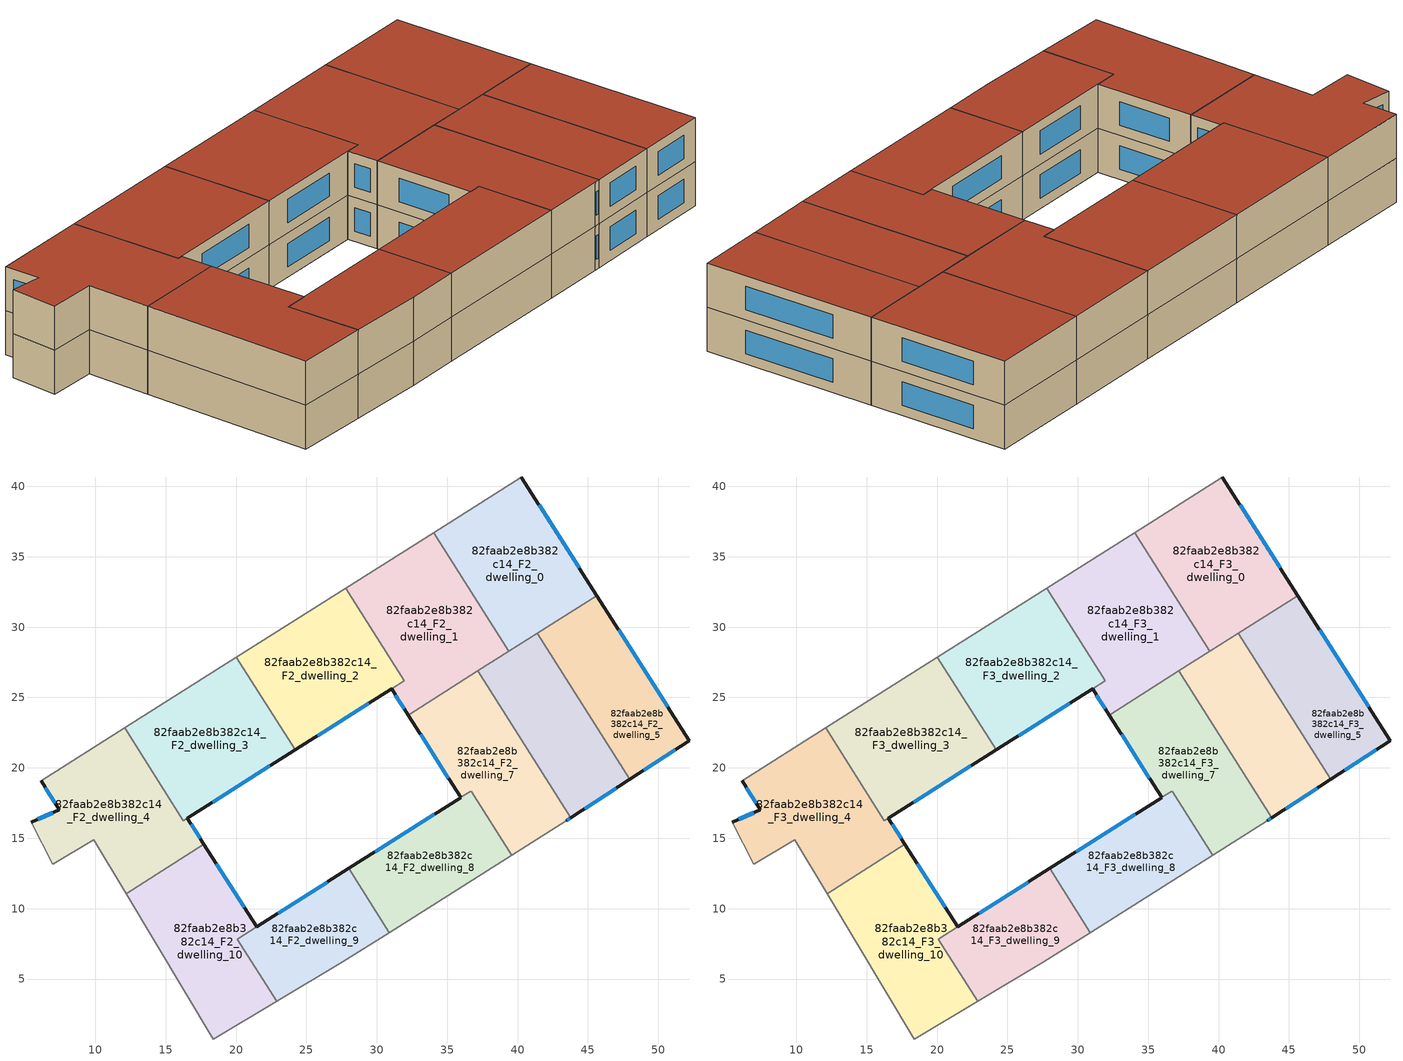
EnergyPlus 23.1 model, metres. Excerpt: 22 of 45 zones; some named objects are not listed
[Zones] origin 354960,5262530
82faab2e8b382c14_F2_dwelling_0
 floor to 82faab2e8b382c14_F1_dwelling_0 (EU_floor_Construction): 40.26,40.66 45.63,32.24 39.37,28.28 34.03,36.72 z6
 wall outside (EU_wall_Construction): 45.63,32.24 40.26,40.66 z6:9
 wall to 82faab2e8b382c14_F2_dwelling_1 (EU_wall_Construction): 34.03,36.72 39.37,28.28 z6:9
 wall adiabatic (EU_wall_Construction): 40.26,40.66 34.03,36.72 z6:9
 wall to 82faab2e8b382c14_F2_dwelling_5 (EU_wall_Construction): 41.4,29.56 45.63,32.24 z6:9
 wall to 82faab2e8b382c14_F2_dwelling_6 (EU_wall_Construction): 39.37,28.28 41.4,29.56 z6:9
 window (EU_Window_Construction): 44.37,34.22 41.52,38.68 z6.7:8.3
82faab2e8b382c14_F2_dwelling_1
 floor to 82faab2e8b382c14_F1_dwelling_1 (EU_floor_Construction): 34.03,36.72 39.37,28.28 32.23,23.75 31.04,25.61 31.95,26.19 27.78,32.76 z6
 wall outside (EU_wall_Construction): 31.04,25.61 32.23,23.75 z6:9
 wall adiabatic (EU_wall_Construction): 34.03,36.72 27.78,32.76 z6:9
 wall to 82faab2e8b382c14_F2_dwelling_2 (EU_wall_Construction): 27.78,32.76 31.95,26.19 31.04,25.61 z6:9
 wall to 82faab2e8b382c14_F2_dwelling_7 (EU_wall_Construction): 32.23,23.75 37.18,26.89 z6:9
 wall to 82faab2e8b382c14_F2_dwelling_6 (EU_wall_Construction): 37.18,26.89 39.37,28.28 z6:9
 window (EU_Window_Construction): 31.32,25.18 31.95,24.19 z6.7:8.3
82faab2e8b382c14_F2_dwelling_10
 floor to 82faab2e8b382c14_F1_dwelling_10 (EU_floor_Construction): 17.72,14.57 21.45,8.71 20.07,7.84 22.87,3.41 18.38,0.74 12.19,11.07 z6
 wall outside (EU_wall_Construction): 21.45,8.71 17.72,14.57 z6:9
 wall to 82faab2e8b382c14_F2_dwelling_9 (EU_wall_Construction): 22.87,3.41 20.07,7.84 21.45,8.71 z6:9
 wall adiabatic (EU_wall_Construction): 12.19,11.07 18.38,0.74 22.87,3.41 z6:9
 wall to 82faab2e8b382c14_F2_dwelling_4 (EU_wall_Construction): 17.72,14.57 12.19,11.07 z6:9
 window (EU_Window_Construction): 20.58,10.09 18.6,13.2 z6.7:8.3
82faab2e8b382c14_F2_dwelling_2
 floor to 82faab2e8b382c14_F1_dwelling_2 (EU_floor_Construction): 27.78,32.76 31.95,26.19 24.19,21.28 20.03,27.86 z6
 wall outside (EU_wall_Construction): 24.19,21.28 31.04,25.61 z6:9
 wall to 82faab2e8b382c14_F2_dwelling_3 (EU_wall_Construction): 20.03,27.86 24.19,21.28 z6:9
 wall adiabatic (EU_wall_Construction): 27.78,32.76 20.03,27.86 z6:9
 window (EU_Window_Construction): 25.8,22.3 29.43,24.6 z6.7:8.3
82faab2e8b382c14_F2_dwelling_3
 floor to 82faab2e8b382c14_F1_dwelling_3 (EU_floor_Construction): 20.03,27.86 24.19,21.28 16.26,16.26 12.1,22.83 z6
 wall outside (EU_wall_Construction): 16.54,16.43 24.19,21.28 z6:9
 wall adiabatic (EU_wall_Construction): 20.03,27.86 12.1,22.83 z6:9
 wall to 82faab2e8b382c14_F2_dwelling_4 (EU_wall_Construction): 12.1,22.83 16.26,16.26 16.53,16.43 z6:9
 window (EU_Window_Construction): 18.34,17.57 22.4,20.14 z6.7:8.3
82faab2e8b382c14_F2_dwelling_4
 floor to 82faab2e8b382c14_F1_dwelling_4 (EU_floor_Construction): 12.1,22.83 16.26,16.26 16.53,16.43 17.72,14.57 12.19,11.07 9.9,14.89 6.97,13.16 5.44,16.13 7.45,17.02 6.15,19.07 z6
 wall outside (EU_wall_Construction): 6.15,19.07 7.45,17.02 5.44,16.13 / 17.72,14.57 16.53,16.43 z6:9
 wall adiabatic (EU_wall_Construction): 5.44,16.13 6.97,13.16 9.9,14.89 12.19,11.07 / 12.1,22.83 6.15,19.07 z6:9
 window (EU_Window_Construction): 6.98,16.81 5.92,16.34 / 6.46,18.59 7.15,17.5 / 17.44,15.01 16.81,15.99 z6.7:8.3
82faab2e8b382c14_F2_dwelling_5
 floor to 82faab2e8b382c14_F1_dwelling_5 (EU_floor_Construction): 45.63,32.24 52.2,21.92 47.98,19.18 41.4,29.56 z6
 wall outside (EU_wall_Construction): 47.98,19.18 52.2,21.92 45.63,32.24 z6:9
 wall to 82faab2e8b382c14_F2_dwelling_6 (EU_wall_Construction): 41.4,29.56 47.98,19.18 z6:9
 window (EU_Window_Construction): 50.66,24.34 47.17,29.81 / 48.97,19.82 51.21,21.28 z6.7:8.3
82faab2e8b382c14_F2_dwelling_6
 floor to 82faab2e8b382c14_F1_dwelling_6 (EU_floor_Construction): 41.4,29.56 47.98,19.18 43.78,16.46 37.18,26.89 z6
 wall outside (EU_wall_Construction): 43.78,16.46 47.98,19.18 z6:9
 wall to 82faab2e8b382c14_F2_dwelling_7 (EU_wall_Construction): 37.18,26.89 43.78,16.46 z6:9
 window (EU_Window_Construction): 44.77,17.1 46.99,18.54 z6.7:8.3
82faab2e8b382c14_F2_dwelling_7
 floor to 82faab2e8b382c14_F1_dwelling_7 (EU_floor_Construction): 37.18,26.89 43.78,16.46 43.44,16.24 39.57,13.8 36.69,18.36 35.96,17.9 32.23,23.75 z6
 wall outside (EU_wall_Construction): 32.23,23.75 35.96,17.9 / 43.44,16.24 43.78,16.46 z6:9
 wall adiabatic (EU_wall_Construction): 39.57,13.8 43.44,16.24 z6:9
 wall to 82faab2e8b382c14_F2_dwelling_8 (EU_wall_Construction): 36.69,18.35 39.57,13.8 / 35.96,17.9 36.69,18.36 z6:9
 window (EU_Window_Construction): 33.1,22.38 35.08,19.27 / 43.52,16.3 43.7,16.41 z6.7:8.3
82faab2e8b382c14_F2_dwelling_8
 floor to 82faab2e8b382c14_F1_dwelling_8 (EU_floor_Construction): 36.69,18.35 39.57,13.8 30.89,8.3 28,12.86 z6
 wall outside (EU_wall_Construction): 35.96,17.89 28,12.86 z6:9
 wall adiabatic (EU_wall_Construction): 30.89,8.3 39.57,13.8 z6:9
 wall to 82faab2e8b382c14_F2_dwelling_9 (EU_wall_Construction): 28,12.86 30.89,8.3 z6:9
 window (EU_Window_Construction): 34.09,16.71 29.87,14.04 z6.7:8.3
82faab2e8b382c14_F2_dwelling_9
 floor to 82faab2e8b382c14_F1_dwelling_9 (EU_floor_Construction): 28,12.86 30.89,8.3 27.59,6.22 22.87,3.41 20.07,7.84 z6
 wall outside (EU_wall_Construction): 28,12.86 21.45,8.72 z6:9
 wall adiabatic (EU_wall_Construction): 22.87,3.41 27.59,6.22 30.89,8.3 z6:9
 window (EU_Window_Construction): 26.46,11.89 22.99,9.69 z6.7:8.3
82faab2e8b382c14_F3_dwelling_0
 floor to 82faab2e8b382c14_F2_dwelling_0 (EU_floor_Construction): 40.26,40.66 45.63,32.24 39.37,28.28 34.03,36.72 z9
 wall outside (EU_wall_Construction): 45.63,32.24 40.26,40.66 z9:12
 wall to 82faab2e8b382c14_F3_dwelling_1 (EU_wall_Construction): 34.03,36.72 39.37,28.28 z9:12
 wall adiabatic (EU_wall_Construction): 40.26,40.66 34.03,36.72 z9:12
 wall to 82faab2e8b382c14_F3_dwelling_5 (EU_wall_Construction): 41.4,29.56 45.63,32.24 z9:12
 wall to 82faab2e8b382c14_F3_dwelling_6 (EU_wall_Construction): 39.37,28.28 41.4,29.56 z9:12
 window (EU_Window_Construction): 44.37,34.22 41.52,38.68 z9.7:11.3
 roof outside (EU_roof_Construction): 45.63,32.24 40.26,40.66 34.03,36.72 39.37,28.28 z12
82faab2e8b382c14_F3_dwelling_1
 floor to 82faab2e8b382c14_F2_dwelling_1 (EU_floor_Construction): 34.03,36.72 39.37,28.28 32.23,23.75 31.04,25.61 31.95,26.19 27.78,32.76 z9
 wall outside (EU_wall_Construction): 31.04,25.61 32.23,23.75 z9:12
 wall adiabatic (EU_wall_Construction): 34.03,36.72 27.78,32.76 z9:12
 wall to 82faab2e8b382c14_F3_dwelling_2 (EU_wall_Construction): 27.78,32.76 31.95,26.19 31.04,25.61 z9:12
 wall to 82faab2e8b382c14_F3_dwelling_7 (EU_wall_Construction): 32.23,23.75 37.18,26.89 z9:12
 wall to 82faab2e8b382c14_F3_dwelling_6 (EU_wall_Construction): 37.18,26.89 39.37,28.28 z9:12
 window (EU_Window_Construction): 31.32,25.18 31.95,24.19 z9.7:11.3
 roof outside (EU_roof_Construction): 39.37,28.28 34.03,36.72 27.78,32.76 31.95,26.19 31.04,25.61 32.23,23.75 z12
82faab2e8b382c14_F3_dwelling_10
 floor to 82faab2e8b382c14_F2_dwelling_10 (EU_floor_Construction): 17.72,14.57 21.45,8.71 20.07,7.84 22.87,3.41 18.38,0.74 12.19,11.07 z9
 wall outside (EU_wall_Construction): 21.45,8.71 17.72,14.57 z9:12
 wall to 82faab2e8b382c14_F3_dwelling_9 (EU_wall_Construction): 22.87,3.41 20.07,7.84 21.45,8.71 z9:12
 wall adiabatic (EU_wall_Construction): 12.19,11.07 18.38,0.74 22.87,3.41 z9:12
 wall to 82faab2e8b382c14_F3_dwelling_4 (EU_wall_Construction): 17.72,14.57 12.19,11.07 z9:12
 window (EU_Window_Construction): 20.58,10.09 18.6,13.2 z9.7:11.3
 roof outside (EU_roof_Construction): 22.87,3.41 20.07,7.84 21.45,8.71 17.72,14.57 12.19,11.07 18.38,0.74 z12
82faab2e8b382c14_F3_dwelling_2
 floor to 82faab2e8b382c14_F2_dwelling_2 (EU_floor_Construction): 27.78,32.76 31.95,26.19 24.19,21.28 20.03,27.86 z9
 wall outside (EU_wall_Construction): 24.19,21.28 31.04,25.61 z9:12
 wall to 82faab2e8b382c14_F3_dwelling_3 (EU_wall_Construction): 20.03,27.86 24.19,21.28 z9:12
 wall adiabatic (EU_wall_Construction): 27.78,32.76 20.03,27.86 z9:12
 window (EU_Window_Construction): 25.8,22.3 29.43,24.6 z9.7:11.3
 roof outside (EU_roof_Construction): 31.95,26.19 27.78,32.76 20.03,27.86 24.19,21.28 z12
82faab2e8b382c14_F3_dwelling_3
 floor to 82faab2e8b382c14_F2_dwelling_3 (EU_floor_Construction): 20.03,27.86 24.19,21.28 16.26,16.26 12.1,22.83 z9
 wall outside (EU_wall_Construction): 16.54,16.43 24.19,21.28 z9:12
 wall adiabatic (EU_wall_Construction): 20.03,27.86 12.1,22.83 z9:12
 wall to 82faab2e8b382c14_F3_dwelling_4 (EU_wall_Construction): 12.1,22.83 16.26,16.26 16.53,16.43 z9:12
 window (EU_Window_Construction): 18.34,17.57 22.4,20.14 z9.7:11.3
 roof outside (EU_roof_Construction): 24.19,21.28 20.03,27.86 12.1,22.83 16.26,16.26 z12
82faab2e8b382c14_F3_dwelling_4
 floor to 82faab2e8b382c14_F2_dwelling_4 (EU_floor_Construction): 12.1,22.83 16.26,16.26 16.53,16.43 17.72,14.57 12.19,11.07 9.9,14.89 6.97,13.16 5.44,16.13 7.45,17.02 6.15,19.07 z9
 wall outside (EU_wall_Construction): 6.15,19.07 7.45,17.02 5.44,16.13 / 17.72,14.57 16.53,16.43 z9:12
 wall adiabatic (EU_wall_Construction): 5.44,16.13 6.97,13.16 9.9,14.89 12.19,11.07 / 12.1,22.83 6.15,19.07 z9:12
 window (EU_Window_Construction): 6.98,16.81 5.92,16.34 / 6.46,18.59 7.15,17.5 / 17.44,15.01 16.81,15.99 z9.7:11.3
 roof outside (EU_roof_Construction): 17.72,14.57 16.53,16.43 16.26,16.26 12.1,22.83 6.15,19.07 7.45,17.02 5.44,16.13 6.97,13.16 9.9,14.89 12.19,11.07 z12
82faab2e8b382c14_F3_dwelling_5
 floor to 82faab2e8b382c14_F2_dwelling_5 (EU_floor_Construction): 45.63,32.24 52.2,21.92 47.98,19.18 41.4,29.56 z9
 wall outside (EU_wall_Construction): 47.98,19.18 52.2,21.92 45.63,32.24 z9:12
 wall to 82faab2e8b382c14_F3_dwelling_6 (EU_wall_Construction): 41.4,29.56 47.98,19.18 z9:12
 window (EU_Window_Construction): 50.66,24.34 47.17,29.81 / 48.97,19.82 51.21,21.28 z9.7:11.3
 roof outside (EU_roof_Construction): 52.2,21.92 45.63,32.24 41.4,29.56 47.98,19.18 z12
82faab2e8b382c14_F3_dwelling_6
 floor to 82faab2e8b382c14_F2_dwelling_6 (EU_floor_Construction): 41.4,29.56 47.98,19.18 43.78,16.46 37.18,26.89 z9
 wall outside (EU_wall_Construction): 43.78,16.46 47.98,19.18 z9:12
 wall to 82faab2e8b382c14_F3_dwelling_7 (EU_wall_Construction): 37.18,26.89 43.78,16.46 z9:12
 window (EU_Window_Construction): 44.77,17.1 46.99,18.54 z9.7:11.3
 roof outside (EU_roof_Construction): 47.98,19.18 41.4,29.56 37.18,26.89 43.78,16.46 z12
82faab2e8b382c14_F3_dwelling_7
 floor to 82faab2e8b382c14_F2_dwelling_7 (EU_floor_Construction): 37.18,26.89 43.78,16.46 43.44,16.24 39.57,13.8 36.69,18.36 35.96,17.9 32.23,23.75 z9
 wall outside (EU_wall_Construction): 32.23,23.75 35.96,17.9 / 43.44,16.24 43.78,16.46 z9:12
 wall adiabatic (EU_wall_Construction): 39.57,13.8 43.44,16.24 z9:12
 wall to 82faab2e8b382c14_F3_dwelling_8 (EU_wall_Construction): 36.69,18.35 39.57,13.8 / 35.96,17.9 36.69,18.36 z9:12
 window (EU_Window_Construction): 33.1,22.38 35.08,19.27 / 43.52,16.3 43.7,16.41 z9.7:11.3
 roof outside (EU_roof_Construction): 43.44,16.24 43.78,16.46 37.18,26.89 32.23,23.75 35.96,17.9 36.69,18.36 39.57,13.8 z12
82faab2e8b382c14_F3_dwelling_8
 floor to 82faab2e8b382c14_F2_dwelling_8 (EU_floor_Construction): 36.69,18.35 39.57,13.8 30.89,8.3 28,12.86 z9
 wall outside (EU_wall_Construction): 35.96,17.89 28,12.86 z9:12
 wall adiabatic (EU_wall_Construction): 30.89,8.3 39.57,13.8 z9:12
 wall to 82faab2e8b382c14_F3_dwelling_9 (EU_wall_Construction): 28,12.86 30.89,8.3 z9:12
 window (EU_Window_Construction): 34.09,16.71 29.87,14.04 z9.7:11.3
 roof outside (EU_roof_Construction): 39.57,13.8 36.69,18.35 28,12.86 30.89,8.3 z12
82faab2e8b382c14_F3_dwelling_9
 floor to 82faab2e8b382c14_F2_dwelling_9 (EU_floor_Construction): 28,12.86 30.89,8.3 27.59,6.22 22.87,3.41 20.07,7.84 z9
 wall outside (EU_wall_Construction): 28,12.86 21.45,8.72 z9:12
 wall adiabatic (EU_wall_Construction): 22.87,3.41 27.59,6.22 30.89,8.3 z9:12
 window (EU_Window_Construction): 26.46,11.89 22.99,9.69 z9.7:11.3
 roof outside (EU_roof_Construction): 27.59,6.22 30.89,8.3 28,12.86 20.07,7.84 22.87,3.41 z12
[Building]
EU S2 Campaign: North Axis=0; Terrain=City; Solar Distribution=FullExterior
[Site:Location]
Budapest.Ferenc.Liszt.Intl.AP: Latitude=47.437; Longitude=19.256; Time Zone=1; Elevation=185
[SizingPeriod:WeatherFileDays]
AnnualSizingPeriod: Begin Month=1; Begin Day of Month=1; End Month=12; End Day of Month=31; Day of Week for Start Day=Monday; Use Weather File Daylight Saving Period=No; Use Weather File Rain and Snow Indicators=No
[MATERIAL]
EU_InternalMass_Material: Roughness=MediumRough; Thickness=0.1; Conductivity=1; Density=1800; Specific Heat=900; Thermal Absorptance=0.9; Solar Absorptance=0.7; Visible Absorptance=0.7
[MATERIAL:NOMASS] Roughness=MediumRough; Thermal Absorptance=0.9; Solar Absorptance=0.7; Visible Absorptance=0.7
Name | Thermal Resistance
EU_wall_NoMass | 0.832559
EU_roof_NoMass | 1.39638
EU_floor_NoMass | 0.872794
[WINDOWMATERIAL:SIMPLEGLAZINGSYSTEM]
EU_Window_SimpleGlazing: UFactor=2.79869; Solar Heat Gain Coefficient=0.75; Visible Transmittance=0.75
[CONSTRUCTION]
EU_wall_Construction: EU_wall_NoMass
EU_roof_Construction: EU_roof_NoMass
EU_floor_Construction: EU_floor_NoMass
EU_Window_Construction: EU_Window_SimpleGlazing
EU_InternalMass_Construction: EU_InternalMass_Material
[ZONE] Type=1; Multiplier=1; Ceiling Height=autocalculate; Floor Area=autocalculate; Part of Total Floor Area=Yes
Name | Volume
82faab2e8b382c14_F2_dwelling_0; 82faab2e8b382c14_F3_dwelling_0 | 221.443
82faab2e8b382c14_F2_dwelling_1; 82faab2e8b382c14_F3_dwelling_1 | 228.535
82faab2e8b382c14_F2_dwelling_10; 82faab2e8b382c14_F3_dwelling_10 | 218.43
82faab2e8b382c14_F2_dwelling_2; 82faab2e8b382c14_F3_dwelling_2 | 214.361
82faab2e8b382c14_F2_dwelling_3; 82faab2e8b382c14_F3_dwelling_3 | 219.269
82faab2e8b382c14_F2_dwelling_4; 82faab2e8b382c14_F3_dwelling_4 | 223.629
82faab2e8b382c14_F2_dwelling_5; 82faab2e8b382c14_F3_dwelling_5 | 184.542
82faab2e8b382c14_F2_dwelling_6; 82faab2e8b382c14_F3_dwelling_6 | 184.541
82faab2e8b382c14_F2_dwelling_7; 82faab2e8b382c14_F3_dwelling_7 | 202.703
82faab2e8b382c14_F2_dwelling_8; 82faab2e8b382c14_F3_dwelling_8 | 166.301
82faab2e8b382c14_F2_dwelling_9; 82faab2e8b382c14_F3_dwelling_9 | 150.679
[INTERNALMASS] Construction=EU_InternalMass_Construction
Name | Zone or ZoneList | Surface Area
82faab2e8b382c14_F2_dwelling_0_EU_InternalMass | 82faab2e8b382c14_F2_dwelling_0 | 73.8142
82faab2e8b382c14_F2_dwelling_1_EU_InternalMass | 82faab2e8b382c14_F2_dwelling_1 | 76.1799
82faab2e8b382c14_F2_dwelling_2_EU_InternalMass | 82faab2e8b382c14_F2_dwelling_2 | 71.4554
82faab2e8b382c14_F2_dwelling_3_EU_InternalMass | 82faab2e8b382c14_F2_dwelling_3 | 73.0895
82faab2e8b382c14_F2_dwelling_4_EU_InternalMass | 82faab2e8b382c14_F2_dwelling_4 | 74.5431
82faab2e8b382c14_F2_dwelling_5_EU_InternalMass | 82faab2e8b382c14_F2_dwelling_5 | 61.5141
82faab2e8b382c14_F2_dwelling_6_EU_InternalMass | 82faab2e8b382c14_F2_dwelling_6 | 61.5139
82faab2e8b382c14_F2_dwelling_7_EU_InternalMass | 82faab2e8b382c14_F2_dwelling_7 | 67.5689
82faab2e8b382c14_F2_dwelling_8_EU_InternalMass | 82faab2e8b382c14_F2_dwelling_8 | 55.4576
82faab2e8b382c14_F2_dwelling_9_EU_InternalMass | 82faab2e8b382c14_F2_dwelling_9 | 50.2241
82faab2e8b382c14_F2_dwelling_10_EU_InternalMass | 82faab2e8b382c14_F2_dwelling_10 | 72.8101
82faab2e8b382c14_F3_dwelling_0_EU_InternalMass | 82faab2e8b382c14_F3_dwelling_0 | 73.8142
82faab2e8b382c14_F3_dwelling_1_EU_InternalMass | 82faab2e8b382c14_F3_dwelling_1 | 76.1799
82faab2e8b382c14_F3_dwelling_2_EU_InternalMass | 82faab2e8b382c14_F3_dwelling_2 | 71.4554
82faab2e8b382c14_F3_dwelling_3_EU_InternalMass | 82faab2e8b382c14_F3_dwelling_3 | 73.0895
82faab2e8b382c14_F3_dwelling_4_EU_InternalMass | 82faab2e8b382c14_F3_dwelling_4 | 74.5431
82faab2e8b382c14_F3_dwelling_5_EU_InternalMass | 82faab2e8b382c14_F3_dwelling_5 | 61.5141
82faab2e8b382c14_F3_dwelling_6_EU_InternalMass | 82faab2e8b382c14_F3_dwelling_6 | 61.5139
82faab2e8b382c14_F3_dwelling_7_EU_InternalMass | 82faab2e8b382c14_F3_dwelling_7 | 67.5689
82faab2e8b382c14_F3_dwelling_8_EU_InternalMass | 82faab2e8b382c14_F3_dwelling_8 | 55.4576
82faab2e8b382c14_F3_dwelling_9_EU_InternalMass | 82faab2e8b382c14_F3_dwelling_9 | 50.2241
82faab2e8b382c14_F3_dwelling_10_EU_InternalMass | 82faab2e8b382c14_F3_dwelling_10 | 72.8101
[OTHEREQUIPMENT] Fuel Type=Electricity; Design Level Calculation Method=Watts/Area; Power per Zone Floor Area=1; Fraction Latent=0; Fraction Radiant=0; Fraction Lost=0; Carbon Dioxide Generation Rate=0; EndUse Subcategory=EU_Step8_InternalGains
Name | Zone or ZoneList or Space or SpaceList | Schedule
EU_Step8_InternalGain_82faab2e8b382c14_F2_dwelling_0_f000 | 82faab2e8b382c14_F2_dwelling_0 | EU_Step8_GainSchedule_82faab2e8b382c14_F2_dwelling_0_f000
EU_Step8_InternalGain_82faab2e8b382c14_F2_dwelling_1_f000 | 82faab2e8b382c14_F2_dwelling_1 | EU_Step8_GainSchedule_82faab2e8b382c14_F2_dwelling_1_f000
EU_Step8_InternalGain_82faab2e8b382c14_F2_dwelling_2_f000 | 82faab2e8b382c14_F2_dwelling_2 | EU_Step8_GainSchedule_82faab2e8b382c14_F2_dwelling_2_f000
EU_Step8_InternalGain_82faab2e8b382c14_F2_dwelling_3_f000 | 82faab2e8b382c14_F2_dwelling_3 | EU_Step8_GainSchedule_82faab2e8b382c14_F2_dwelling_3_f000
EU_Step8_InternalGain_82faab2e8b382c14_F2_dwelling_4_f000 | 82faab2e8b382c14_F2_dwelling_4 | EU_Step8_GainSchedule_82faab2e8b382c14_F2_dwelling_4_f000
EU_Step8_InternalGain_82faab2e8b382c14_F2_dwelling_5_f000 | 82faab2e8b382c14_F2_dwelling_5 | EU_Step8_GainSchedule_82faab2e8b382c14_F2_dwelling_5_f000
EU_Step8_InternalGain_82faab2e8b382c14_F2_dwelling_6_f000 | 82faab2e8b382c14_F2_dwelling_6 | EU_Step8_GainSchedule_82faab2e8b382c14_F2_dwelling_6_f000
EU_Step8_InternalGain_82faab2e8b382c14_F2_dwelling_7_f000 | 82faab2e8b382c14_F2_dwelling_7 | EU_Step8_GainSchedule_82faab2e8b382c14_F2_dwelling_7_f000
EU_Step8_InternalGain_82faab2e8b382c14_F2_dwelling_8_f000 | 82faab2e8b382c14_F2_dwelling_8 | EU_Step8_GainSchedule_82faab2e8b382c14_F2_dwelling_8_f000
EU_Step8_InternalGain_82faab2e8b382c14_F2_dwelling_9_f000 | 82faab2e8b382c14_F2_dwelling_9 | EU_Step8_GainSchedule_82faab2e8b382c14_F2_dwelling_9_f000
EU_Step8_InternalGain_82faab2e8b382c14_F2_dwelling_10_f000 | 82faab2e8b382c14_F2_dwelling_10 | EU_Step8_GainSchedule_82faab2e8b382c14_F2_dwelling_10_f000
EU_Step8_InternalGain_82faab2e8b382c14_F3_dwelling_0_f000 | 82faab2e8b382c14_F3_dwelling_0 | EU_Step8_GainSchedule_82faab2e8b382c14_F3_dwelling_0_f000
EU_Step8_InternalGain_82faab2e8b382c14_F3_dwelling_1_f000 | 82faab2e8b382c14_F3_dwelling_1 | EU_Step8_GainSchedule_82faab2e8b382c14_F3_dwelling_1_f000
EU_Step8_InternalGain_82faab2e8b382c14_F3_dwelling_2_f000 | 82faab2e8b382c14_F3_dwelling_2 | EU_Step8_GainSchedule_82faab2e8b382c14_F3_dwelling_2_f000
EU_Step8_InternalGain_82faab2e8b382c14_F3_dwelling_3_f000 | 82faab2e8b382c14_F3_dwelling_3 | EU_Step8_GainSchedule_82faab2e8b382c14_F3_dwelling_3_f000
EU_Step8_InternalGain_82faab2e8b382c14_F3_dwelling_4_f000 | 82faab2e8b382c14_F3_dwelling_4 | EU_Step8_GainSchedule_82faab2e8b382c14_F3_dwelling_4_f000
EU_Step8_InternalGain_82faab2e8b382c14_F3_dwelling_5_f000 | 82faab2e8b382c14_F3_dwelling_5 | EU_Step8_GainSchedule_82faab2e8b382c14_F3_dwelling_5_f000
EU_Step8_InternalGain_82faab2e8b382c14_F3_dwelling_6_f000 | 82faab2e8b382c14_F3_dwelling_6 | EU_Step8_GainSchedule_82faab2e8b382c14_F3_dwelling_6_f000
EU_Step8_InternalGain_82faab2e8b382c14_F3_dwelling_7_f000 | 82faab2e8b382c14_F3_dwelling_7 | EU_Step8_GainSchedule_82faab2e8b382c14_F3_dwelling_7_f000
EU_Step8_InternalGain_82faab2e8b382c14_F3_dwelling_8_f000 | 82faab2e8b382c14_F3_dwelling_8 | EU_Step8_GainSchedule_82faab2e8b382c14_F3_dwelling_8_f000
EU_Step8_InternalGain_82faab2e8b382c14_F3_dwelling_9_f000 | 82faab2e8b382c14_F3_dwelling_9 | EU_Step8_GainSchedule_82faab2e8b382c14_F3_dwelling_9_f000
EU_Step8_InternalGain_82faab2e8b382c14_F3_dwelling_10_f000 | 82faab2e8b382c14_F3_dwelling_10 | EU_Step8_GainSchedule_82faab2e8b382c14_F3_dwelling_10_f000
[ZONEVENTILATION:DESIGNFLOWRATE] Schedule=EU_AlwaysOn; Design Flow Rate Calculation Method=AirChanges/Hour; Air Changes per Hour=0.475469; Ventilation Type=Natural; Fan Pressure Rise=0; Fan Total Efficiency=1; Constant Term Coefficient=1; Temperature Term Coefficient=0; Velocity Term Coefficient=0; Velocity Squared Term Coefficient=0; Minimum Indoor Temperature=-100; Maximum Indoor Temperature=100; Delta Temperature=-100; Minimum Outdoor Temperature=-100; Maximum Outdoor Temperature=100; Maximum Wind Speed=40
Name | Zone or ZoneList or Space or SpaceList
EU_ConstantAir_82faab2e8b382c14_F2_dwelling_0 | 82faab2e8b382c14_F2_dwelling_0
EU_ConstantAir_82faab2e8b382c14_F2_dwelling_1 | 82faab2e8b382c14_F2_dwelling_1
EU_ConstantAir_82faab2e8b382c14_F2_dwelling_2 | 82faab2e8b382c14_F2_dwelling_2
EU_ConstantAir_82faab2e8b382c14_F2_dwelling_3 | 82faab2e8b382c14_F2_dwelling_3
EU_ConstantAir_82faab2e8b382c14_F2_dwelling_4 | 82faab2e8b382c14_F2_dwelling_4
EU_ConstantAir_82faab2e8b382c14_F2_dwelling_5 | 82faab2e8b382c14_F2_dwelling_5
EU_ConstantAir_82faab2e8b382c14_F2_dwelling_6 | 82faab2e8b382c14_F2_dwelling_6
EU_ConstantAir_82faab2e8b382c14_F2_dwelling_7 | 82faab2e8b382c14_F2_dwelling_7
EU_ConstantAir_82faab2e8b382c14_F2_dwelling_8 | 82faab2e8b382c14_F2_dwelling_8
EU_ConstantAir_82faab2e8b382c14_F2_dwelling_9 | 82faab2e8b382c14_F2_dwelling_9
EU_ConstantAir_82faab2e8b382c14_F2_dwelling_10 | 82faab2e8b382c14_F2_dwelling_10
EU_ConstantAir_82faab2e8b382c14_F3_dwelling_0 | 82faab2e8b382c14_F3_dwelling_0
EU_ConstantAir_82faab2e8b382c14_F3_dwelling_1 | 82faab2e8b382c14_F3_dwelling_1
EU_ConstantAir_82faab2e8b382c14_F3_dwelling_2 | 82faab2e8b382c14_F3_dwelling_2
EU_ConstantAir_82faab2e8b382c14_F3_dwelling_3 | 82faab2e8b382c14_F3_dwelling_3
EU_ConstantAir_82faab2e8b382c14_F3_dwelling_4 | 82faab2e8b382c14_F3_dwelling_4
EU_ConstantAir_82faab2e8b382c14_F3_dwelling_5 | 82faab2e8b382c14_F3_dwelling_5
EU_ConstantAir_82faab2e8b382c14_F3_dwelling_6 | 82faab2e8b382c14_F3_dwelling_6
EU_ConstantAir_82faab2e8b382c14_F3_dwelling_7 | 82faab2e8b382c14_F3_dwelling_7
EU_ConstantAir_82faab2e8b382c14_F3_dwelling_8 | 82faab2e8b382c14_F3_dwelling_8
EU_ConstantAir_82faab2e8b382c14_F3_dwelling_9 | 82faab2e8b382c14_F3_dwelling_9
EU_ConstantAir_82faab2e8b382c14_F3_dwelling_10 | 82faab2e8b382c14_F3_dwelling_10
[HVACTEMPLATE:ZONE:IDEALLOADSAIRSYSTEM] System Availability Schedule=EU_AlwaysOn; Maximum Heating Supply Air Temperature=50; Minimum Cooling Supply Air Temperature=13; Maximum Heating Supply Air Humidity Ratio=0.0156; Minimum Cooling Supply Air Humidity Ratio=0.0077; Heating Limit=NoLimit; Cooling Limit=NoLimit; Heating Availability Schedule=EU_AlwaysOn; Cooling Availability Schedule=EU_CoolingOff; Dehumidification Control Type=ConstantSensibleHeatRatio; Cooling Sensible Heat Ratio=0.7; Dehumidification Setpoint=60; Humidification Control Type=None; Humidification Setpoint=30; Outdoor Air Method=None; Outdoor Air Flow Rate per Person=0.00944; Outdoor Air Flow Rate per Zone Floor Area=0; Outdoor Air Flow Rate per Zone=0; Demand Controlled Ventilation Type=None; Outdoor Air Economizer Type=NoEconomizer; Heat Recovery Type=None; Sensible Heat Recovery Effectiveness=0.7; Latent Heat Recovery Effectiveness=0.65
Name | Template Thermostat
82faab2e8b382c14_F2_dwelling_0 | EU_HeatOnly_82faab2e8b382c14_F2_dwelling_0
82faab2e8b382c14_F2_dwelling_1 | EU_HeatOnly_82faab2e8b382c14_F2_dwelling_1
82faab2e8b382c14_F2_dwelling_2 | EU_HeatOnly_82faab2e8b382c14_F2_dwelling_2
82faab2e8b382c14_F2_dwelling_3 | EU_HeatOnly_82faab2e8b382c14_F2_dwelling_3
82faab2e8b382c14_F2_dwelling_4 | EU_HeatOnly_82faab2e8b382c14_F2_dwelling_4
82faab2e8b382c14_F2_dwelling_5 | EU_HeatOnly_82faab2e8b382c14_F2_dwelling_5
82faab2e8b382c14_F2_dwelling_6 | EU_HeatOnly_82faab2e8b382c14_F2_dwelling_6
82faab2e8b382c14_F2_dwelling_7 | EU_HeatOnly_82faab2e8b382c14_F2_dwelling_7
82faab2e8b382c14_F2_dwelling_8 | EU_HeatOnly_82faab2e8b382c14_F2_dwelling_8
82faab2e8b382c14_F2_dwelling_9 | EU_HeatOnly_82faab2e8b382c14_F2_dwelling_9
82faab2e8b382c14_F2_dwelling_10 | EU_HeatOnly_82faab2e8b382c14_F2_dwelling_10
82faab2e8b382c14_F3_dwelling_0 | EU_HeatOnly_82faab2e8b382c14_F3_dwelling_0
82faab2e8b382c14_F3_dwelling_1 | EU_HeatOnly_82faab2e8b382c14_F3_dwelling_1
82faab2e8b382c14_F3_dwelling_2 | EU_HeatOnly_82faab2e8b382c14_F3_dwelling_2
82faab2e8b382c14_F3_dwelling_3 | EU_HeatOnly_82faab2e8b382c14_F3_dwelling_3
82faab2e8b382c14_F3_dwelling_4 | EU_HeatOnly_82faab2e8b382c14_F3_dwelling_4
82faab2e8b382c14_F3_dwelling_5 | EU_HeatOnly_82faab2e8b382c14_F3_dwelling_5
82faab2e8b382c14_F3_dwelling_6 | EU_HeatOnly_82faab2e8b382c14_F3_dwelling_6
82faab2e8b382c14_F3_dwelling_7 | EU_HeatOnly_82faab2e8b382c14_F3_dwelling_7
82faab2e8b382c14_F3_dwelling_8 | EU_HeatOnly_82faab2e8b382c14_F3_dwelling_8
82faab2e8b382c14_F3_dwelling_9 | EU_HeatOnly_82faab2e8b382c14_F3_dwelling_9
82faab2e8b382c14_F3_dwelling_10 | EU_HeatOnly_82faab2e8b382c14_F3_dwelling_10
[SIZING:ZONE] Zone Cooling Design Supply Air Temperature Input Method=SupplyAirTemperature; Zone Cooling Design Supply Air Temperature=13; Zone Heating Design Supply Air Temperature Input Method=SupplyAirTemperature; Zone Heating Design Supply Air Temperature=50; Zone Cooling Design Supply Air Humidity Ratio=0.008; Zone Heating Design Supply Air Humidity Ratio=0.008; Cooling Design Air Flow Method=DesignDay; Cooling Design Air Flow Rate=0; Cooling Minimum Air Flow per Zone Floor Area=0.000762; Cooling Minimum Air Flow=0; Cooling Minimum Air Flow Fraction=0.2; Heating Design Air Flow Method=DesignDay; Heating Design Air Flow Rate=0; Heating Maximum Air Flow per Zone Floor Area=0.002032; Heating Maximum Air Flow=0.141576; Heating Maximum Air Flow Fraction=0.3; Account for Dedicated Outdoor Air System=No; Dedicated Outdoor Air System Control Strategy=NeutralSupplyAir; Dedicated Outdoor Air Low Setpoint Temperature for Design=autosize; Dedicated Outdoor Air High Setpoint Temperature for Design=autosize; Zone Load Sizing Method=Sensible Load Only No Latent Load; Zone Latent Cooling Design Supply Air Humidity Ratio Input Method=HumidityRatioDifference; Zone Cooling Design Supply Air Humidity Ratio Difference=0.005; Zone Latent Heating Design Supply Air Humidity Ratio Input Method=HumidityRatioDifference; Zone Humidification Design Supply Air Humidity Ratio Difference=0.005
82faab2e8b382c14_F2_dwelling_0; 82faab2e8b382c14_F2_dwelling_1; 82faab2e8b382c14_F2_dwelling_2; 82faab2e8b382c14_F2_dwelling_3; 82faab2e8b382c14_F2_dwelling_4; 82faab2e8b382c14_F2_dwelling_5; 82faab2e8b382c14_F2_dwelling_6; 82faab2e8b382c14_F2_dwelling_7; 82faab2e8b382c14_F2_dwelling_8; 82faab2e8b382c14_F2_dwelling_9; 82faab2e8b382c14_F2_dwelling_10; 82faab2e8b382c14_F3_dwelling_0; 82faab2e8b382c14_F3_dwelling_1; 82faab2e8b382c14_F3_dwelling_2; 82faab2e8b382c14_F3_dwelling_3; 82faab2e8b382c14_F3_dwelling_4; 82faab2e8b382c14_F3_dwelling_5; 82faab2e8b382c14_F3_dwelling_6; 82faab2e8b382c14_F3_dwelling_7; 82faab2e8b382c14_F3_dwelling_8; 82faab2e8b382c14_F3_dwelling_9; 82faab2e8b382c14_F3_dwelling_10
[SCHEDULE:CONSTANT]
Name | Hourly Value
EU_AlwaysOn | 1
EU_CoolingOff | 0
[SCHEDULE:FILE] Column Number=1; Rows to Skip at Top=0; Number of Hours of Data=8760; Column Separator=Comma; Interpolate to Timestep=No; Minutes per Item=60; Adjust Schedule for Daylight Savings=Yes
Name | File
EU_Step8_GainSchedule_82faab2e8b382c14_F2_dwelling_0_f000 | ../../schedules/82faab2e8b382c14/82faab2e8b382c14_F2_dwelling_0_f000_gain.csv
EU_Step8_GainSchedule_82faab2e8b382c14_F2_dwelling_1_f000 | ../../schedules/82faab2e8b382c14/82faab2e8b382c14_F2_dwelling_1_f000_gain.csv
EU_Step8_GainSchedule_82faab2e8b382c14_F2_dwelling_2_f000 | ../../schedules/82faab2e8b382c14/82faab2e8b382c14_F2_dwelling_2_f000_gain.csv
EU_Step8_GainSchedule_82faab2e8b382c14_F2_dwelling_3_f000 | ../../schedules/82faab2e8b382c14/82faab2e8b382c14_F2_dwelling_3_f000_gain.csv
EU_Step8_GainSchedule_82faab2e8b382c14_F2_dwelling_4_f000 | ../../schedules/82faab2e8b382c14/82faab2e8b382c14_F2_dwelling_4_f000_gain.csv
EU_Step8_GainSchedule_82faab2e8b382c14_F2_dwelling_5_f000 | ../../schedules/82faab2e8b382c14/82faab2e8b382c14_F2_dwelling_5_f000_gain.csv
EU_Step8_GainSchedule_82faab2e8b382c14_F2_dwelling_6_f000 | ../../schedules/82faab2e8b382c14/82faab2e8b382c14_F2_dwelling_6_f000_gain.csv
EU_Step8_GainSchedule_82faab2e8b382c14_F2_dwelling_7_f000 | ../../schedules/82faab2e8b382c14/82faab2e8b382c14_F2_dwelling_7_f000_gain.csv
EU_Step8_GainSchedule_82faab2e8b382c14_F2_dwelling_8_f000 | ../../schedules/82faab2e8b382c14/82faab2e8b382c14_F2_dwelling_8_f000_gain.csv
EU_Step8_GainSchedule_82faab2e8b382c14_F2_dwelling_9_f000 | ../../schedules/82faab2e8b382c14/82faab2e8b382c14_F2_dwelling_9_f000_gain.csv
EU_Step8_GainSchedule_82faab2e8b382c14_F2_dwelling_10_f000 | ../../schedules/82faab2e8b382c14/82faab2e8b382c14_F2_dwelling_10_f000_gain.csv
EU_Step8_GainSchedule_82faab2e8b382c14_F3_dwelling_0_f000 | ../../schedules/82faab2e8b382c14/82faab2e8b382c14_F3_dwelling_0_f000_gain.csv
EU_Step8_GainSchedule_82faab2e8b382c14_F3_dwelling_1_f000 | ../../schedules/82faab2e8b382c14/82faab2e8b382c14_F3_dwelling_1_f000_gain.csv
EU_Step8_GainSchedule_82faab2e8b382c14_F3_dwelling_2_f000 | ../../schedules/82faab2e8b382c14/82faab2e8b382c14_F3_dwelling_2_f000_gain.csv
EU_Step8_GainSchedule_82faab2e8b382c14_F3_dwelling_3_f000 | ../../schedules/82faab2e8b382c14/82faab2e8b382c14_F3_dwelling_3_f000_gain.csv
EU_Step8_GainSchedule_82faab2e8b382c14_F3_dwelling_4_f000 | ../../schedules/82faab2e8b382c14/82faab2e8b382c14_F3_dwelling_4_f000_gain.csv
EU_Step8_GainSchedule_82faab2e8b382c14_F3_dwelling_5_f000 | ../../schedules/82faab2e8b382c14/82faab2e8b382c14_F3_dwelling_5_f000_gain.csv
EU_Step8_GainSchedule_82faab2e8b382c14_F3_dwelling_6_f000 | ../../schedules/82faab2e8b382c14/82faab2e8b382c14_F3_dwelling_6_f000_gain.csv
EU_Step8_GainSchedule_82faab2e8b382c14_F3_dwelling_7_f000 | ../../schedules/82faab2e8b382c14/82faab2e8b382c14_F3_dwelling_7_f000_gain.csv
EU_Step8_GainSchedule_82faab2e8b382c14_F3_dwelling_8_f000 | ../../schedules/82faab2e8b382c14/82faab2e8b382c14_F3_dwelling_8_f000_gain.csv
EU_Step8_GainSchedule_82faab2e8b382c14_F3_dwelling_9_f000 | ../../schedules/82faab2e8b382c14/82faab2e8b382c14_F3_dwelling_9_f000_gain.csv
EU_Step8_GainSchedule_82faab2e8b382c14_F3_dwelling_10_f000 | ../../schedules/82faab2e8b382c14/82faab2e8b382c14_F3_dwelling_10_f000_gain.csv
